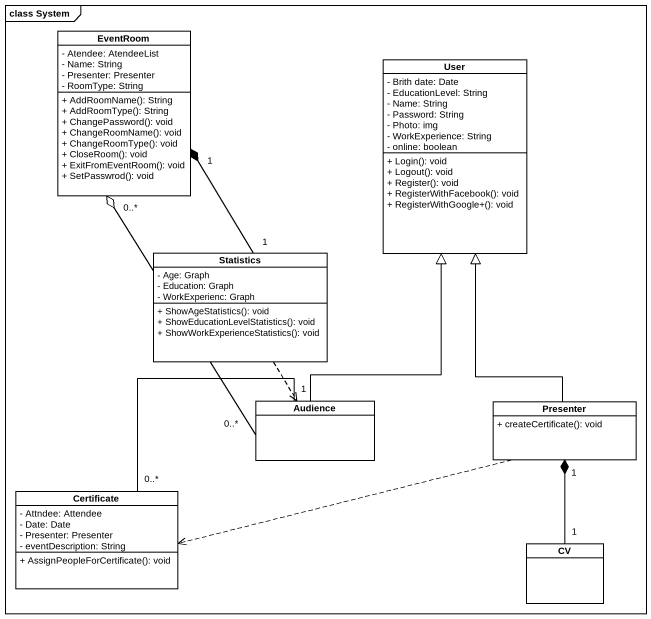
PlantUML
@startuml
mainframe class System
hide circle
hide empty members
skinparam classAttributeIconSize 0
class EventRoom {
  - Atendee: AtendeeList
  - Name: String
  - Presenter: Presenter
  - RoomType: String
  + AddRoomName(): String
  + AddRoomType(): String
  + ChangePassword(): void
  + ChangeRoomName(): void
  + ChangeRoomType(): void
  + CloseRoom(): void
  + ExitFromEventRoom(): void
  + SetPasswrod(): void
}
class User {
  - Brith date: Date
  - EducationLevel: String
  - Name: String
  - Password: String
  - Photo: img
  - WorkExperience: String
  - online: boolean
  + Login(): void
  + Logout(): void
  + Register(): void
  + RegisterWithFacebook(): void
  + RegisterWithGoogle+(): void
}
class Statistics {
  - Age: Graph
  - Education: Graph
  - WorkExperienc: Graph
  + ShowAgeStatistics(): void
  + ShowEducationLevelStatistics(): void
  + ShowWorkExperienceStatistics(): void
}
class Audience
class Presenter {
  + createCertificate(): void
}
class Certificate {
  - Attndee: Attendee
  - Date: Date
  - Presenter: Presenter
  - eventDescription: String
  + AssignPeopleForCertificate(): void
}
class CV
Statistics "1" -up-* "1" EventRoom
Statistics ..> Audience
Audience "0..*" -up-o "0..*" EventRoom
Audience -up-|> User
Audience "1" -left- "0..*" Certificate
Presenter -up-|> User
Presenter .left.> Certificate
CV "1" -up-* "1" Presenter
@enduml
